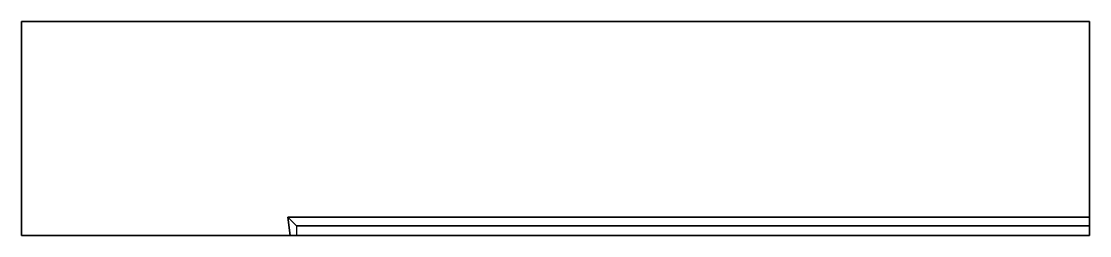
# Model space of a CAD drawing. Header units: inches. Extents: x 0 to 1500, y -300 to 0.
import ezdxf

# ---------------------------------------------------------------- set-up
doc = ezdxf.new("R2010")
doc.units = ezdxf.units.IN
doc.header["$MEASUREMENT"] = 0
doc.layers.add('Painel', color=5, linetype='Continuous')
doc.layers.add('Usinagem', color=2, linetype='Continuous')

msp = doc.modelspace()

# ---------------------------------------------------------------- linework, layer by layer
at = {"layer": 'Painel'}
for points in [[(1500, -0.2, 18), (0, 0, 18), (0, 0), (1500, -0.2)], [(0, 0, 18), (0, -300, 18), (0, -300), (0, 0)], [(0, -300), (1500, -300.2), (1500, -0.2), (0, 0)], [(1500, -300.2, 4), (1500, -300.2), (1500, -0.2), (1500, -274.5, 4)], [(1500, -274.5, 4), (1500, -286.5, 18), (1500, -0.2, 18), (1500, -0.2)], [(1500, -0.2), (1500, -300.2), (1500, -300.2, 4), (1500, -274.5, 4)], [(0, -300.2), (375, -300.2), (386.3, -300, 18), (0, -300, 18)], [(375, -300.2), (1500, -300.2), (1500, -300.2, 4), (377.5, -300.2, 4)]]:
    msp.add_3dface(points, dxfattribs=at)
for points, invisible_edges in [([(386.3, -286.5, 18), (1500, -286.5, 18), (1500, -0.2, 18), (0, 0, 18)], 8), ([(0, -300, 18), (386.3, -300, 18), (386.3, -286.5, 18), (0, 0, 18)], 15)]:
    msp.add_3dface(points, dxfattribs=dict(at, invisible_edges=invisible_edges))
at = {"layer": 'Usinagem'}
for points in [[(386.3, -300.2, 18), (377.5, -300.2, 4), (374.3, -274.5, 4), (386.3, -286.5, 18)], [(377.5, -300.2, 4), (1500, -300.2, 4), (1500, -274.5, 4), (374.3, -274.5, 4)], [(386.3, -286.5, 18), (374.3, -274.5, 4), (1500, -274.5, 4), (1500, -286.5, 18)]]:
    msp.add_3dface(points, dxfattribs=at)

doc.saveas('drawing.dxf')
